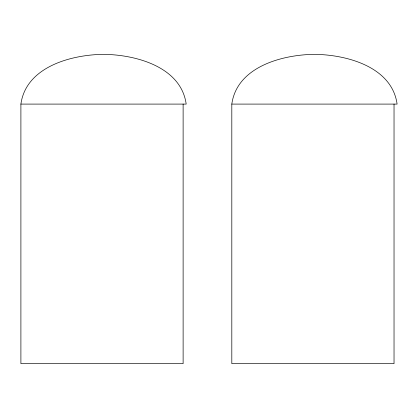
<?xml version="1.0" encoding="UTF-8"?>
<svg xmlns="http://www.w3.org/2000/svg" width="418" height="418" viewBox="0 0 418 418"><rect width="100%" height="100%" fill="white"/><g stroke="black" fill="none" stroke-linecap="round" stroke-linejoin="round"><path stroke-width="0.63" d="M20.9 104.092C26.062 66.697 71.525 54.664 103.544 54.35C135.563 54.664 181.025 66.697 186.188 104.092L20.9 104.092L20.9 363.65L183.121 363.65L183.121 104.092M231.812 104.092C236.975 66.697 282.437 54.664 314.456 54.35C346.475 54.664 391.938 66.697 397.1 104.092L231.812 104.092L231.812 363.65L394.033 363.65L394.033 104.092"/></g></svg>
